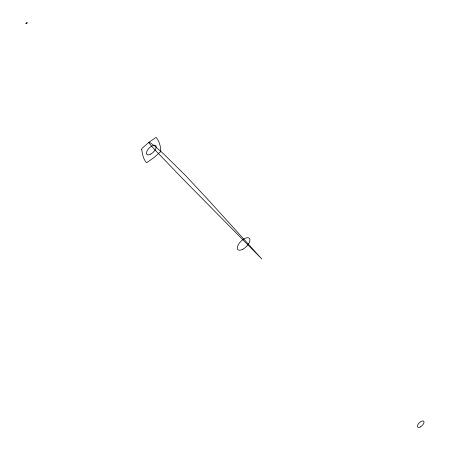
<?xml version="1.0" encoding="UTF-8"?>
<svg xmlns="http://www.w3.org/2000/svg" width="450" height="450" viewBox="0 0 450 450"><rect width="100%" height="100%" fill="white"/><g stroke="black" fill="none" stroke-linecap="round" stroke-linejoin="round"><path stroke-width="0.67" d="M26.027 23.282L26.094 23.152A0.804 0.383 -44.5 0 1 27.18 22.567A0.804 0.383 -44.5 0 1 26.533 23.653A0.804 0.383 -44.5 0 1 26.089 23.164M141.716 149.552C142.408 153.939 143.303 159.351 146.407 162.568A2.183 1.029 -44.5 0 0 146.998 162.484L153.827 157.686L160.352 151.965A2.183 1.029 -44.5 0 0 160.746 151.273C160.813 146.649 159.244 140.968 156.229 137.531A2.183 1.029 -44.5 0 0 155.638 137.616L148.809 142.419L142.279 148.14A2.183 1.029 -44.5 0 0 141.891 148.832L141.716 149.552M148.804 142.251L148.956 142.746A1.873 0.377 51.8 0 0 149.333 143.336L150.137 144.377A26.949 5.394 51.8 0 0 152.196 146.812L153.855 148.669A73.997 14.805 51.8 0 0 155.166 150.114L182.064 178.104L261.787 258.969L209.346 201.06L185.844 175.86L163.277 153.574L154.738 146.042L149.771 142.442A10.732 2.149 51.8 0 0 148.944 142.189L148.804 142.251M242.944 249.204A8.072 3.802 -44.5 0 0 249.401 238.359A8.072 3.802 -44.5 0 0 238.472 244.361A8.072 3.802 -44.5 0 0 242.944 249.204M150.801 154.102A6.255 2.948 -44.5 0 0 155.807 145.699A6.255 2.948 -44.5 0 0 147.336 150.351A6.255 2.948 -44.5 0 0 150.801 154.102M420.356 426.954A4.236 1.997 -44.5 0 0 423.748 421.262A4.236 1.997 -44.5 0 0 418.011 424.412A4.236 1.997 -44.5 0 0 420.356 426.954"/></g></svg>
